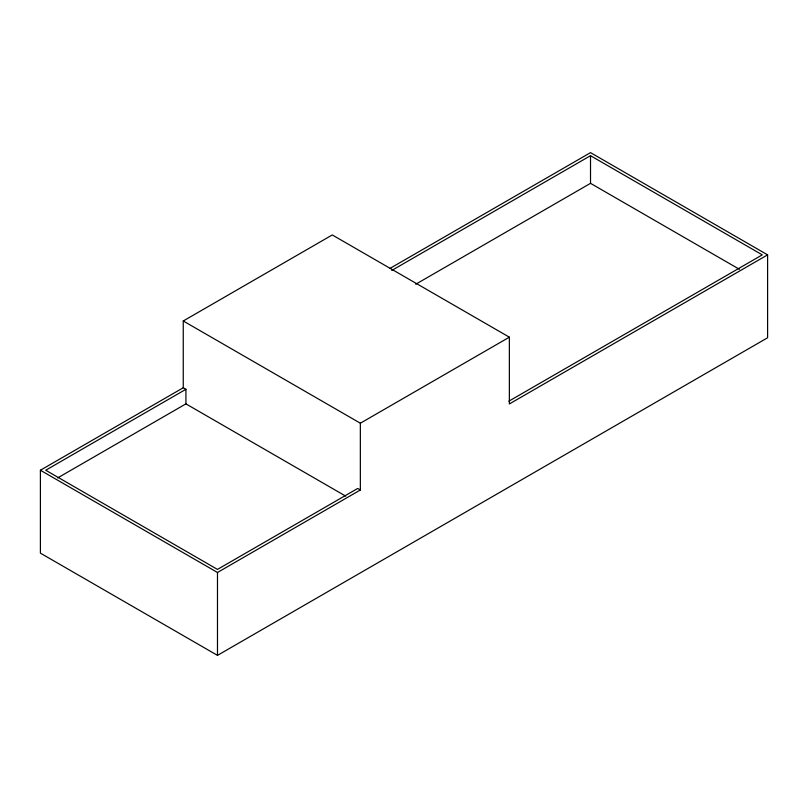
<?xml version="1.0" encoding="UTF-8"?>
<svg xmlns="http://www.w3.org/2000/svg" width="808" height="808" viewBox="0 0 808 808"><rect width="100%" height="100%" fill="white"/><g stroke="black" fill="none" stroke-linecap="round" stroke-linejoin="round"><path stroke-width="1.21" d="M183.254 387.759L183.254 320.978L332.27 234.946L509.363 337.178L509.363 403.96L767.6 254.863L767.6 337.764L217.483 655.369L40.4 553.137L40.4 470.236L183.254 387.759L185.921 389.294L185.921 403.869L345.723 496.142M390.022 268.377L590.517 152.631L767.6 254.863M185.921 389.294L45.723 470.236L217.483 569.408L357.691 488.456L360.348 489.991L360.348 423.21L183.254 320.978M391.729 270.468L590.517 155.702L762.277 254.863L508.889 401.162M57.671 477.912L185.921 403.869M415.756 284.224L590.517 183.335L739.451 269.316M360.348 423.21L509.363 337.178M40.4 470.236L217.483 572.478L360.348 489.991M590.517 155.702L590.517 183.335M217.483 572.478L217.483 655.369"/></g></svg>
